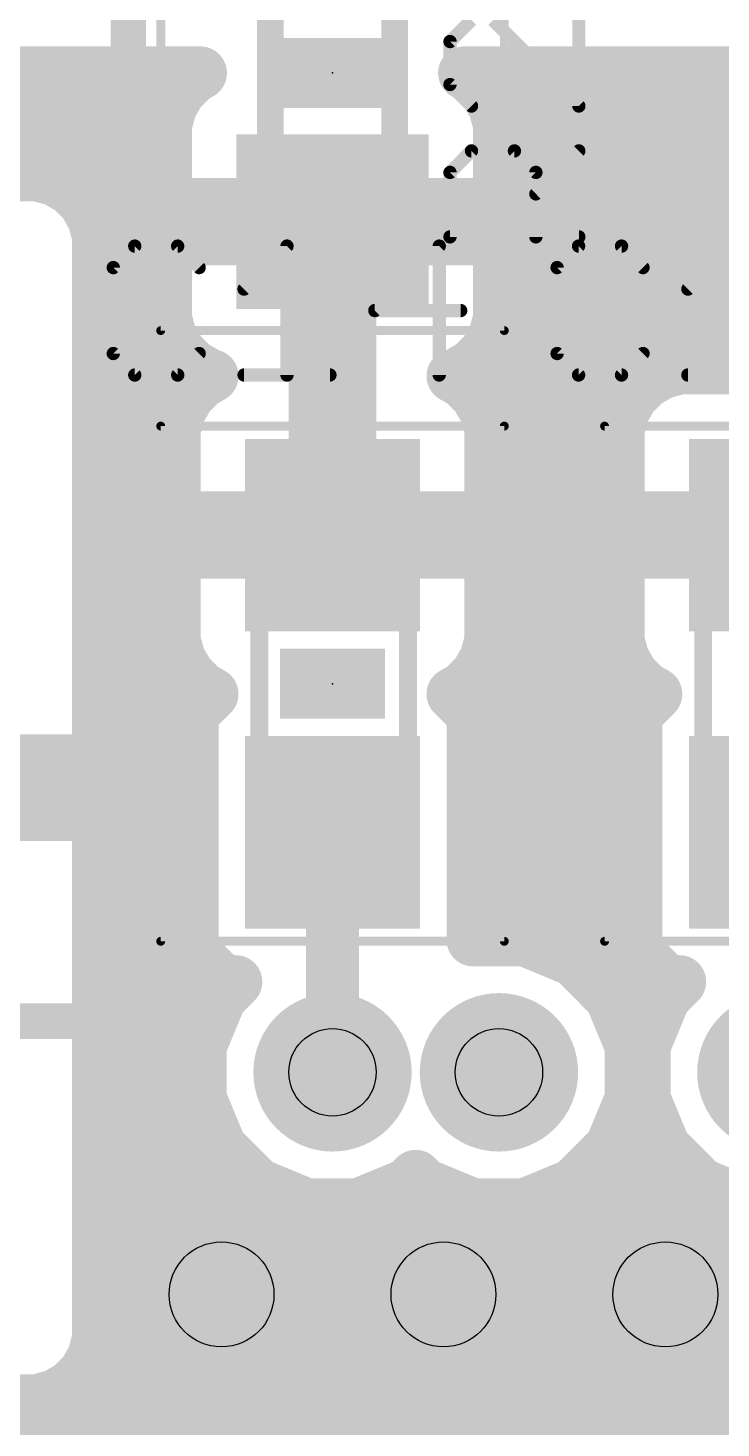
# Model space of a CAD drawing. Extents: x -1 to 68.6, y -1.7 to 63.5.
# Drawn here: x 14.77 to 18.73, y 16.06 to 24.07 of the extents above; entities that cross this region are included whole.
import ezdxf

# ---------------------------------------------------------------- set-up
doc = ezdxf.new("R2010")
doc.units = 0
for name, color, linetype in [('1', 22, 'CONTINUOUS'), ('18', 82, 'CONTINUOUS'), ('21', 253, 'CONTINUOUS'), ('23', 7, 'CONTINUOUS'), ('25', 253, 'CONTINUOUS'), ('31', 253, 'CONTINUOUS'), ('35', 253, 'CONTINUOUS'), ('39', 22, 'CONTINUOUS'), ('44', 253, 'CONTINUOUS'), ('51', 253, 'CONTINUOUS')]:
    doc.layers.add(name, color=color, linetype=linetype)

# ---------------------------------------------------------------- blocks, each defined once
blk = doc.blocks.new('RECT')
blk.add_solid([(-0.5, -0.5), (0.5, -0.5), (-0.5, 0.5), (0.5, 0.5)])
blk = doc.blocks.new('ROUNDV')
at = {"const_width": 0.5}
blk.add_lwpolyline([(0, -0.25, 1), (0, 0.25, 1), (0, -0.25)], format="xyb", dxfattribs=at)
blk = doc.blocks.new('SQUAREV')
blk.add_solid([(-0.5, -0.5), (0.5, -0.5), (-0.5, 0.5), (0.5, 0.5)])

msp = doc.modelspace()

# ---------------------------------------------------------------- linework, layer by layer
at = {"layer": '1', "const_width": 0.3048}
for points in [[(0.6604, 23.8125), (15.7534, 23.8125)], [(15.7105, 23.7877), (15.6348, 23.712)], [(15.7534, 23.8125), (15.7105, 23.7877)], [(17.3095, 23.7877), (17.2666, 23.8125)], [(17.2666, 23.8125), (20.32, 23.8125)], [(17.3852, 23.712), (17.3095, 23.7877)], [(0.6604, 23.7744), (15.6972, 23.7744)], [(15.6348, 23.712), (15.5813, 23.6194)], [(17.3228, 23.7744), (20.3581, 23.7744)], [(17.4387, 23.6194), (17.3852, 23.712)], [(15.5813, 23.6194), (15.5536, 23.516)], [(17.4664, 23.516), (17.4387, 23.6194)], [(3.8201, 23.4696), (15.5536, 23.4696)], [(15.5536, 23.516), (15.5536, 23.0601)], [(17.4664, 23.0601), (17.4664, 23.516)], [(17.4664, 23.4696), (20.6629, 23.4696)], [(14.8185, 23.2314), (12.2174, 23.2314)], [(14.9219, 23.2037), (14.8185, 23.2314)], [(15.0145, 23.1502), (14.9219, 23.2037)], [(14.9892, 23.1648), (15.5536, 23.1648)], [(15.0902, 23.0745), (15.0145, 23.1502)], [(17.4664, 23.1648), (20.9677, 23.1648)], [(15.1437, 22.9819), (15.0902, 23.0745)], [(15.5536, 23.0601), (16.4124, 23.0601)], [(16.4124, 23.0601), (16.4124, 22.8649)], [(16.6076, 22.8649), (16.6076, 23.0601)], [(16.6076, 23.0601), (17.4664, 23.0601)], [(15.1714, 22.8785), (15.1437, 22.9819)], [(15.1714, 19.8774), (15.1714, 22.8785)], [(15.1714, 22.86), (15.5536, 22.86)], [(16.4124, 22.8649), (15.5536, 22.8649)], [(15.5536, 22.8649), (15.5536, 22.409)], [(16.4124, 22.1264), (16.4124, 22.8649)], [(16.4124, 22.8649), (16.6076, 22.8649)], [(16.4124, 22.86), (16.6076, 22.86)], [(16.6076, 22.8649), (16.6076, 21.2676)], [(17.4664, 22.8649), (16.6076, 22.8649)], [(17.4664, 22.409), (17.4664, 22.8649)], [(17.4664, 22.86), (20.8527, 22.86)], [(15.1714, 22.5552), (15.5536, 22.5552)], [(16.4124, 22.5552), (16.6076, 22.5552)], [(17.4664, 22.5552), (20.8527, 22.5552)], [(15.5536, 22.409), (15.5813, 22.3056)], [(17.4387, 22.3056), (17.4664, 22.409)], [(15.5813, 22.3056), (15.6348, 22.213)], [(17.3852, 22.213), (17.4387, 22.3056)], [(15.1714, 22.2504), (15.6132, 22.2504)], [(15.6348, 22.213), (15.7105, 22.1373)], [(16.4124, 22.2504), (16.6076, 22.2504)], [(17.3095, 22.1373), (17.3852, 22.213)], [(17.4068, 22.2504), (20.8527, 22.2504)], [(15.7105, 22.1373), (15.8031, 22.0838)], [(16.4124, 21.2676), (16.4124, 22.1264)], [(17.2169, 22.0838), (17.3095, 22.1373)], [(18.4965, 22.1264), (18.3931, 22.0987)], [(18.9524, 22.1264), (18.4965, 22.1264)], [(15.7605, 22.0452), (15.6848, 21.9695)], [(15.8197, 22.0794), (15.7605, 22.0452)], [(15.8031, 22.0838), (15.8197, 22.0794)], [(17.2003, 22.0794), (17.2169, 22.0838)], [(17.2595, 22.0452), (17.2003, 22.0794)], [(17.3352, 21.9695), (17.2595, 22.0452)], [(18.3005, 22.0452), (18.2248, 21.9695)], [(18.3931, 22.0987), (18.3005, 22.0452)], [(15.1714, 21.9456), (15.671, 21.9456)], [(15.6848, 21.9695), (15.6313, 21.8769)], [(16.4124, 21.9456), (16.6076, 21.9456)], [(17.3887, 21.8769), (17.3352, 21.9695)], [(17.349, 21.9456), (18.211, 21.9456)], [(18.2248, 21.9695), (18.1713, 21.8769)], [(15.6313, 21.8769), (15.6036, 21.7735)], [(17.4164, 21.7735), (17.3887, 21.8769)], [(18.1713, 21.8769), (18.1436, 21.7735)], [(15.6036, 21.7735), (15.6036, 21.2676)], [(17.4164, 21.2676), (17.4164, 21.7735)], [(18.1436, 21.7735), (18.1436, 21.2676)], [(15.1714, 21.6408), (15.6036, 21.6408)], [(16.4124, 21.6408), (16.6076, 21.6408)], [(17.4164, 21.6408), (18.1436, 21.6408)], [(15.1714, 21.336), (15.6036, 21.336)], [(16.4124, 21.336), (16.6076, 21.336)], [(17.4164, 21.336), (18.1436, 21.336)], [(15.6036, 21.2676), (16.4124, 21.2676)], [(16.6076, 21.2676), (16.4124, 21.2676)], [(16.4124, 21.2676), (16.4124, 21.0724)], [(16.6076, 21.0724), (16.6076, 21.2676)], [(16.6076, 21.2676), (17.4164, 21.2676)], [(18.1436, 21.2676), (18.9524, 21.2676)], [(16.4124, 21.0724), (15.6036, 21.0724)], [(15.6036, 21.0724), (15.6036, 20.5665)], [(17.4164, 21.0724), (16.6076, 21.0724)], [(17.4164, 20.5665), (17.4164, 21.0724)], [(18.9524, 21.0724), (18.1436, 21.0724)], [(18.1436, 21.0724), (18.1436, 20.5665)], [(15.1714, 21.0312), (15.6036, 21.0312)], [(17.4164, 21.0312), (18.1436, 21.0312)], [(15.1714, 20.7264), (15.6036, 20.7264)], [(17.4164, 20.7264), (18.1436, 20.7264)], [(15.6036, 20.5665), (15.6313, 20.4631)], [(17.3887, 20.4631), (17.4164, 20.5665)], [(18.1436, 20.5665), (18.1713, 20.4631)], [(15.6313, 20.4631), (15.6848, 20.3705)], [(17.3352, 20.3705), (17.3887, 20.4631)], [(18.1713, 20.4631), (18.2248, 20.3705)], [(15.1714, 20.4216), (15.6553, 20.4216)], [(15.6848, 20.3705), (15.7605, 20.2948)], [(17.2595, 20.2948), (17.3352, 20.3705)], [(17.3647, 20.4216), (18.1953, 20.4216)], [(18.2248, 20.3705), (18.3005, 20.2948)], [(15.7605, 20.2948), (15.8196, 20.2607)], [(17.2004, 20.2607), (17.2595, 20.2948)], [(18.3005, 20.2948), (18.3596, 20.2607)], [(15.8196, 20.2607), (15.7052, 20.1463)], [(17.3148, 20.1463), (17.2004, 20.2607)], [(18.3596, 20.2607), (18.2452, 20.1463)], [(15.1714, 20.1168), (15.7052, 20.1168)], [(15.7052, 20.1463), (15.7052, 18.7937)], [(17.3148, 18.8555), (17.3148, 20.1463)], [(17.3148, 20.1168), (18.2452, 20.1168)], [(18.2452, 20.1463), (18.2452, 18.7937)], [(12.2174, 19.8774), (15.1714, 19.8774)], [(12.2174, 19.812), (15.7052, 19.812)], [(17.3148, 19.812), (18.2452, 19.812)], [(15.1714, 19.5726), (12.2174, 19.5726)], [(15.1714, 16.5715), (15.1714, 19.5726)], [(15.1714, 19.5072), (15.7052, 19.5072)], [(16.51, 19.47), (16.51, 18.0975)], [(17.3148, 19.5072), (18.2452, 19.5072)], [(15.1714, 19.2024), (15.7052, 19.2024)], [(17.3148, 19.2024), (18.2452, 19.2024)], [(15.1714, 18.8976), (15.7052, 18.8976)], [(17.3148, 18.8976), (18.2452, 18.8976)], [(17.6133, 18.8555), (17.3148, 18.8555)], [(17.8919, 18.7401), (17.6133, 18.8555)], [(15.7052, 18.7937), (15.8837, 18.6152)], [(18.2452, 18.7937), (18.4237, 18.6152)], [(18.1051, 18.5269), (17.8919, 18.7401)], [(15.1714, 18.5928), (15.9333, 18.5928)], [(15.9557, 18.6152), (15.8674, 18.5269)], [(15.8837, 18.6152), (15.9557, 18.6152)], [(18.0392, 18.5928), (18.4733, 18.5928)], [(18.4957, 18.6152), (18.4074, 18.5269)], [(18.4237, 18.6152), (18.4957, 18.6152)], [(15.8674, 18.5269), (15.752, 18.2483)], [(18.2205, 18.2483), (18.1051, 18.5269)], [(18.4074, 18.5269), (18.292, 18.2483)], [(15.1714, 18.288), (15.7685, 18.288)], [(18.204, 18.288), (18.3085, 18.288)], [(15.752, 18.2483), (15.752, 17.9467)], [(18.2205, 17.9467), (18.2205, 18.2483)], [(18.292, 18.2483), (18.292, 17.9467)], [(15.1714, 17.9832), (15.752, 17.9832)], [(15.752, 17.9467), (15.8674, 17.6681)], [(18.1051, 17.6681), (18.2205, 17.9467)], [(18.2205, 17.9832), (18.292, 17.9832)], [(18.292, 17.9467), (18.4074, 17.6681)], [(15.1714, 17.6784), (15.8631, 17.6784)], [(15.8674, 17.6681), (16.0806, 17.4549)], [(17.8919, 17.4549), (18.1051, 17.6681)], [(18.1094, 17.6784), (18.4031, 17.6784)], [(18.4074, 17.6681), (18.6206, 17.4549)], [(16.9394, 17.4549), (16.9862, 17.5018)], [(16.9862, 17.5018), (17.0331, 17.4549)], [(16.0806, 17.4549), (16.3592, 17.3395)], [(16.6608, 17.3395), (16.9394, 17.4549)], [(17.0331, 17.4549), (17.3117, 17.3395)], [(17.6133, 17.3395), (17.8919, 17.4549)], [(18.6206, 17.4549), (18.8992, 17.3395)], [(15.1714, 17.3736), (16.2769, 17.3736)], [(16.3592, 17.3395), (16.6608, 17.3395)], [(16.7431, 17.3736), (17.2294, 17.3736)], [(17.3117, 17.3395), (17.6133, 17.3395)], [(17.6956, 17.3736), (18.8169, 17.3736)], [(15.1714, 17.0688), (20.9511, 17.0688)], [(15.1714, 16.764), (20.9511, 16.764)], [(15.1437, 16.4681), (15.1714, 16.5715)], [(15.0902, 16.3755), (15.1437, 16.4681)], [(15.1385, 16.4592), (20.9511, 16.4592)], [(15.0145, 16.2998), (15.0902, 16.3755)], [(14.9219, 16.2463), (15.0145, 16.2998)], [(12.2174, 16.2186), (14.8185, 16.2186)], [(14.8185, 16.2186), (14.9219, 16.2463)], [(6.3638, 16.1544), (20.9511, 16.1544)]]:
    msp.add_lwpolyline(points, dxfattribs=at)
at = {"layer": '1', "const_width": 0.1524}
for points in [[(15.7643, 23.7338, 1), (15.6566, 23.8416)], [(15.7915, 23.7465, 1), (15.7153, 23.8785)], [(15.7534, 23.7363, 1), (15.7534, 23.8887)], [(17.3047, 23.8785, 1), (17.2285, 23.7465)], [(17.2666, 23.8887, 1), (17.2666, 23.7363)], [(17.3634, 23.8416, 1), (17.2557, 23.7338)], [(15.7008, 23.6739, 1), (15.5688, 23.7501)], [(15.6724, 23.8537, 1), (15.7486, 23.7217)], [(15.6972, 23.6982, 1), (15.6972, 23.8506)], [(17.3228, 23.8506, 1), (17.3228, 23.6982)], [(17.2714, 23.7217, 1), (17.3476, 23.8537)], [(17.4512, 23.7501, 1), (17.3192, 23.6739)], [(15.5809, 23.7659, 1), (15.6887, 23.6582)], [(17.3313, 23.6582, 1), (17.4391, 23.7659)], [(15.5153, 23.6575, 1), (15.6473, 23.5813)], [(15.6549, 23.5996, 1), (15.5077, 23.6391)], [(17.5123, 23.6391, 1), (17.3651, 23.5996)], [(17.3727, 23.5813, 1), (17.5047, 23.6575)], [(15.6298, 23.516, 1), (15.4774, 23.516)], [(15.5536, 23.3934, 1), (15.5536, 23.5458)], [(17.5426, 23.516, 1), (17.3902, 23.516)], [(17.4664, 23.5458, 1), (17.4664, 23.3934)], [(15.48, 23.5357, 1), (15.6272, 23.4963)], [(17.3928, 23.4963, 1), (17.54, 23.5357)], [(14.8382, 23.305, 1), (14.7988, 23.1578)], [(14.8185, 23.1552, 1), (14.8185, 23.3076)], [(14.96, 23.2697, 1), (14.8838, 23.1377)], [(14.9021, 23.1301, 1), (14.9416, 23.2773)], [(14.9892, 23.241, 1), (14.9892, 23.0886)], [(15.0684, 23.2041, 1), (14.9607, 23.0963)], [(15.5536, 23.0886, 1), (15.5536, 23.241)], [(17.4664, 23.241, 1), (17.4664, 23.0886)], [(14.9764, 23.0842, 1), (15.0526, 23.2162)], [(15.1562, 23.1126, 1), (15.0242, 23.0364)], [(15.0363, 23.0207, 1), (15.1441, 23.1284)], [(15.5536, 23.1363, 1), (15.5536, 22.9839)], [(16.4886, 23.0601, 1), (16.3362, 23.0601)], [(16.4124, 22.9839, 1), (16.4124, 23.1363)], [(16.6838, 23.0601, 1), (16.5314, 23.0601)], [(16.6076, 23.1363, 1), (16.6076, 22.9839)], [(17.4664, 22.9839, 1), (17.4664, 23.1363)], [(15.2173, 23.0016, 1), (15.0701, 22.9621)], [(15.0777, 22.9438, 1), (15.2097, 23.02)], [(15.4774, 23.0601, 1), (15.6298, 23.0601)], [(17.3902, 23.0601, 1), (17.5426, 23.0601)], [(15.2476, 22.8785, 1), (15.0952, 22.8785)], [(15.1714, 22.9362, 1), (15.1714, 22.7838)], [(15.5536, 22.9411, 1), (15.5536, 22.7887)], [(15.6298, 22.8649, 1), (15.4774, 22.8649)], [(15.5536, 22.7838, 1), (15.5536, 22.9362)], [(16.4886, 22.8649, 1), (16.3362, 22.8649)], [(16.4124, 22.9411, 1), (16.4124, 22.7887)], [(16.4124, 22.9362, 1), (16.4124, 22.7838)], [(16.4124, 22.7887, 1), (16.4124, 22.9411)], [(16.6838, 22.8649, 1), (16.5314, 22.8649)], [(16.6076, 22.9411, 1), (16.6076, 22.7887)], [(16.6076, 22.7887, 1), (16.6076, 22.9411)], [(16.6076, 22.7838, 1), (16.6076, 22.9362)], [(17.5426, 22.8649, 1), (17.3902, 22.8649)], [(17.4664, 22.9362, 1), (17.4664, 22.7838)], [(17.4664, 22.7887, 1), (17.4664, 22.9411)], [(15.0978, 22.8588, 1), (15.245, 22.8982)], [(16.3362, 22.8649, 1), (16.4886, 22.8649)], [(16.5314, 22.8649, 1), (16.6838, 22.8649)], [(15.1714, 22.6314, 1), (15.1714, 22.479)], [(15.5536, 22.479, 1), (15.5536, 22.6314)], [(16.4124, 22.6314, 1), (16.4124, 22.479)], [(16.6076, 22.479, 1), (16.6076, 22.6314)], [(17.4664, 22.6314, 1), (17.4664, 22.479)], [(15.6272, 22.4287, 1), (15.48, 22.3893)], [(17.54, 22.3893, 1), (17.3928, 22.4287)], [(15.4774, 22.409, 1), (15.6298, 22.409)], [(15.6473, 22.3437, 1), (15.5153, 22.2675)], [(17.5047, 22.2675, 1), (17.3727, 22.3437)], [(17.3902, 22.409, 1), (17.5426, 22.409)], [(15.1714, 22.3266, 1), (15.1714, 22.1742)], [(15.5077, 22.2859, 1), (15.6549, 22.3254)], [(15.6887, 22.2668, 1), (15.5809, 22.1591)], [(15.6132, 22.1742, 1), (15.6132, 22.3266)], [(16.4124, 22.3266, 1), (16.4124, 22.1742)], [(16.6076, 22.1742, 1), (16.6076, 22.3266)], [(17.4068, 22.3266, 1), (17.4068, 22.1742)], [(17.4391, 22.1591, 1), (17.3313, 22.2668)], [(17.3651, 22.3254, 1), (17.5123, 22.2859)], [(15.5688, 22.1749, 1), (15.7008, 22.2511)], [(15.7486, 22.2033, 1), (15.6724, 22.0713)], [(15.6566, 22.0834, 1), (15.7643, 22.1912)], [(16.4886, 22.1264, 1), (16.3362, 22.1264)], [(17.2557, 22.1912, 1), (17.3634, 22.0834)], [(17.3476, 22.0713, 1), (17.2714, 22.2033)], [(17.3192, 22.2511, 1), (17.4512, 22.1749)], [(18.4965, 22.2026, 1), (18.4965, 22.0502)], [(18.5162, 22.0528, 1), (18.4768, 22.2)], [(15.7224, 22.1112, 1), (15.7986, 21.9792)], [(15.8143, 21.9913, 1), (15.7066, 22.0991)], [(15.8229, 22.1574, 1), (15.7834, 22.0102)], [(15.765, 22.0178, 1), (15.8412, 22.1498)], [(15.8577, 22.0134, 1), (15.7816, 22.1454)], [(15.7999, 22.0058, 1), (15.8394, 22.153)], [(16.3362, 22.1264, 1), (16.4886, 22.1264)], [(17.2384, 22.1454, 1), (17.1622, 22.0134)], [(17.1806, 22.153, 1), (17.2201, 22.0058)], [(17.1788, 22.1498, 1), (17.255, 22.0178)], [(17.3134, 22.0991, 1), (17.2057, 21.9913)], [(17.2366, 22.0102, 1), (17.1971, 22.1574)], [(17.2214, 21.9792, 1), (17.2976, 22.1112)], [(18.2624, 22.1112, 1), (18.3386, 21.9792)], [(18.3543, 21.9913, 1), (18.2466, 22.0991)], [(18.3734, 22.1723, 1), (18.4129, 22.0251)], [(18.4312, 22.0327, 1), (18.355, 22.1647)], [(15.1714, 22.0218, 1), (15.1714, 21.8694)], [(15.6309, 22.0234, 1), (15.7387, 21.9157)], [(15.7508, 21.9314, 1), (15.6188, 22.0076)], [(15.671, 21.8694, 1), (15.671, 22.0218)], [(16.4124, 22.0218, 1), (16.4124, 21.8694)], [(16.6076, 21.8694, 1), (16.6076, 22.0218)], [(17.4012, 22.0076, 1), (17.2692, 21.9314)], [(17.349, 22.0218, 1), (17.349, 21.8694)], [(17.2813, 21.9157, 1), (17.3891, 22.0234)], [(18.1709, 22.0234, 1), (18.2787, 21.9157)], [(18.2908, 21.9314, 1), (18.1588, 22.0076)], [(18.211, 21.8694, 1), (18.211, 22.0218)], [(15.7049, 21.8571, 1), (15.5577, 21.8966)], [(17.4623, 21.8966, 1), (17.3151, 21.8571)], [(18.2449, 21.8571, 1), (18.0977, 21.8966)], [(15.5653, 21.915, 1), (15.6973, 21.8388)], [(17.3227, 21.8388, 1), (17.4547, 21.915)], [(18.1053, 21.915, 1), (18.2373, 21.8388)], [(15.6798, 21.7735, 1), (15.5274, 21.7735)], [(15.53, 21.7932, 1), (15.6772, 21.7538)], [(17.4926, 21.7735, 1), (17.3402, 21.7735)], [(17.3428, 21.7538, 1), (17.49, 21.7932)], [(18.2198, 21.7735, 1), (18.0674, 21.7735)], [(18.07, 21.7932, 1), (18.2172, 21.7538)], [(15.1714, 21.717, 1), (15.1714, 21.5646)], [(15.6036, 21.5646, 1), (15.6036, 21.717)], [(16.4124, 21.717, 1), (16.4124, 21.5646)], [(16.6076, 21.5646, 1), (16.6076, 21.717)], [(17.4164, 21.717, 1), (17.4164, 21.5646)], [(18.1436, 21.5646, 1), (18.1436, 21.717)], [(15.1714, 21.4122, 1), (15.1714, 21.2598)], [(15.6036, 21.2598, 1), (15.6036, 21.4122)], [(16.4124, 21.4122, 1), (16.4124, 21.2598)], [(16.6076, 21.2598, 1), (16.6076, 21.4122)], [(17.4164, 21.4122, 1), (17.4164, 21.2598)], [(18.1436, 21.2598, 1), (18.1436, 21.4122)], [(15.6036, 21.3438, 1), (15.6036, 21.1914)], [(16.4124, 21.3438, 1), (16.4124, 21.1914)], [(16.4886, 21.2676, 1), (16.3362, 21.2676)], [(16.4124, 21.1914, 1), (16.4124, 21.3438)], [(16.6838, 21.2676, 1), (16.5314, 21.2676)], [(16.6076, 21.3438, 1), (16.6076, 21.1914)], [(16.6076, 21.1914, 1), (16.6076, 21.3438)], [(17.4164, 21.1914, 1), (17.4164, 21.3438)], [(18.1436, 21.3438, 1), (18.1436, 21.1914)], [(15.5274, 21.2676, 1), (15.6798, 21.2676)], [(16.3362, 21.2676, 1), (16.4886, 21.2676)], [(16.5314, 21.2676, 1), (16.6838, 21.2676)], [(17.3402, 21.2676, 1), (17.4926, 21.2676)], [(18.0674, 21.2676, 1), (18.2198, 21.2676)], [(15.6036, 21.1486, 1), (15.6036, 20.9962)], [(15.6798, 21.0724, 1), (15.5274, 21.0724)], [(16.4124, 20.9962, 1), (16.4124, 21.1486)], [(16.6076, 21.1486, 1), (16.6076, 20.9962)], [(17.4926, 21.0724, 1), (17.3402, 21.0724)], [(17.4164, 20.9962, 1), (17.4164, 21.1486)], [(18.1436, 21.1486, 1), (18.1436, 20.9962)], [(18.2198, 21.0724, 1), (18.0674, 21.0724)], [(15.1714, 21.1074, 1), (15.1714, 20.955)], [(15.6036, 20.955, 1), (15.6036, 21.1074)], [(16.3362, 21.0724, 1), (16.4886, 21.0724)], [(16.5314, 21.0724, 1), (16.6838, 21.0724)], [(17.4164, 21.1074, 1), (17.4164, 20.955)], [(18.1436, 20.955, 1), (18.1436, 21.1074)], [(15.1714, 20.8026, 1), (15.1714, 20.6502)], [(15.6036, 20.6502, 1), (15.6036, 20.8026)], [(17.4164, 20.8026, 1), (17.4164, 20.6502)], [(18.1436, 20.6502, 1), (18.1436, 20.8026)], [(15.6772, 20.5862, 1), (15.53, 20.5468)], [(17.49, 20.5468, 1), (17.3428, 20.5862)], [(18.2172, 20.5862, 1), (18.07, 20.5468)], [(15.5274, 20.5665, 1), (15.6798, 20.5665)], [(15.6973, 20.5012, 1), (15.5653, 20.425)], [(17.4547, 20.425, 1), (17.3227, 20.5012)], [(17.3402, 20.5665, 1), (17.4926, 20.5665)], [(18.0674, 20.5665, 1), (18.2198, 20.5665)], [(18.2373, 20.5012, 1), (18.1053, 20.425)], [(15.1714, 20.4978, 1), (15.1714, 20.3454)], [(15.5577, 20.4434, 1), (15.7049, 20.4829)], [(15.7387, 20.4243, 1), (15.6309, 20.3166)], [(15.6553, 20.3454, 1), (15.6553, 20.4978)], [(17.3891, 20.3166, 1), (17.2813, 20.4243)], [(17.3647, 20.4978, 1), (17.3647, 20.3454)], [(17.3151, 20.4829, 1), (17.4623, 20.4434)], [(18.0977, 20.4434, 1), (18.2449, 20.4829)], [(18.2787, 20.4243, 1), (18.1709, 20.3166)], [(18.1953, 20.3454, 1), (18.1953, 20.4978)], [(15.6188, 20.3324, 1), (15.7508, 20.4086)], [(15.7986, 20.3608, 1), (15.7224, 20.2288)], [(15.7066, 20.2409, 1), (15.8143, 20.3487)], [(17.2057, 20.3487, 1), (17.3134, 20.2409)], [(17.2976, 20.2288, 1), (17.2214, 20.3608)], [(17.2692, 20.4086, 1), (17.4012, 20.3324)], [(18.1588, 20.3324, 1), (18.2908, 20.4086)], [(18.3386, 20.3608, 1), (18.2624, 20.2288)], [(18.2466, 20.2409, 1), (18.3543, 20.3487)], [(15.8735, 20.2068, 1), (15.7657, 20.3145)], [(15.7815, 20.1947, 1), (15.8577, 20.3266)], [(17.2543, 20.3145, 1), (17.1465, 20.2068)], [(17.1623, 20.3266, 1), (17.2385, 20.1947)], [(18.4135, 20.2068, 1), (18.3057, 20.3145)], [(18.3215, 20.1947, 1), (18.3977, 20.3266)], [(15.1714, 20.193, 1), (15.1714, 20.0406)], [(15.7814, 20.1463, 1), (15.629, 20.1463)], [(15.6513, 20.2001, 1), (15.7591, 20.0924)], [(15.7052, 20.0406, 1), (15.7052, 20.193)], [(17.391, 20.1463, 1), (17.2386, 20.1463)], [(17.3148, 20.193, 1), (17.3148, 20.0406)], [(17.2609, 20.0924, 1), (17.3687, 20.2001)], [(18.3214, 20.1463, 1), (18.169, 20.1463)], [(18.1913, 20.2001, 1), (18.2991, 20.0924)], [(18.2452, 20.0406, 1), (18.2452, 20.193)], [(15.1714, 19.8012, 1), (15.1714, 19.9536)], [(15.0952, 19.8774, 1), (15.2476, 19.8774)], [(15.7052, 19.7358, 1), (15.7052, 19.8882)], [(17.3148, 19.8882, 1), (17.3148, 19.7358)], [(18.2452, 19.7358, 1), (18.2452, 19.8882)], [(15.2476, 19.5726, 1), (15.0952, 19.5726)], [(15.1714, 19.4964, 1), (15.1714, 19.6488)], [(15.1714, 19.5834, 1), (15.1714, 19.431)], [(15.7052, 19.431, 1), (15.7052, 19.5834)], [(16.5862, 19.47, 1), (16.4338, 19.47)], [(17.3148, 19.5834, 1), (17.3148, 19.431)], [(18.2452, 19.431, 1), (18.2452, 19.5834)], [(15.1714, 19.2786, 1), (15.1714, 19.1262)], [(15.7052, 19.1262, 1), (15.7052, 19.2786)], [(17.3148, 19.2786, 1), (17.3148, 19.1262)], [(18.2452, 19.1262, 1), (18.2452, 19.2786)], [(15.1714, 18.9738, 1), (15.1714, 18.8214)], [(15.7052, 18.8214, 1), (15.7052, 18.9738)], [(17.3148, 18.9738, 1), (17.3148, 18.8214)], [(17.3148, 18.9317, 1), (17.3148, 18.7793)], [(17.6424, 18.9259, 1), (17.5841, 18.7851)], [(17.6133, 18.7793, 1), (17.6133, 18.9317)], [(18.2452, 18.8214, 1), (18.2452, 18.9738)], [(15.7591, 18.8476, 1), (15.6513, 18.7399)], [(17.2386, 18.8555, 1), (17.391, 18.8555)], [(18.2991, 18.8476, 1), (18.1913, 18.7399)], [(15.629, 18.7937, 1), (15.7814, 18.7937)], [(17.9458, 18.794, 1), (17.838, 18.6862)], [(17.8627, 18.6697, 1), (17.921, 18.8105)], [(18.169, 18.7937, 1), (18.3214, 18.7937)], [(15.1714, 18.669, 1), (15.1714, 18.5166)], [(15.8837, 18.6914, 1), (15.8837, 18.539)], [(15.8299, 18.5613, 1), (15.9376, 18.6691)], [(16.0096, 18.5613, 1), (15.9018, 18.6691)], [(15.9333, 18.5166, 1), (15.9333, 18.669)], [(15.9557, 18.539, 1), (15.9557, 18.6914)], [(18.0392, 18.669, 1), (18.0392, 18.5166)], [(18.4237, 18.6914, 1), (18.4237, 18.539)], [(18.3699, 18.5613, 1), (18.4776, 18.6691)], [(18.5496, 18.5613, 1), (18.4418, 18.6691)], [(18.4733, 18.5166, 1), (18.4733, 18.669)], [(18.4957, 18.539, 1), (18.4957, 18.6914)], [(15.8135, 18.5808, 1), (15.9213, 18.473)], [(15.9378, 18.4977, 1), (15.797, 18.556)], [(18.1755, 18.556, 1), (18.0347, 18.4977)], [(18.0512, 18.473, 1), (18.159, 18.5808)], [(18.3535, 18.5808, 1), (18.4613, 18.473)], [(18.4778, 18.4977, 1), (18.337, 18.556)], [(15.1714, 18.3642, 1), (15.1714, 18.2118)], [(15.7685, 18.2118, 1), (15.7685, 18.3642)], [(18.204, 18.3642, 1), (18.204, 18.2118)], [(18.3085, 18.2118, 1), (18.3085, 18.3642)], [(15.8282, 18.2483, 1), (15.6758, 18.2483)], [(15.6816, 18.2774, 1), (15.8224, 18.2191)], [(18.2967, 18.2483, 1), (18.1443, 18.2483)], [(18.1501, 18.2191, 1), (18.2909, 18.2774)], [(18.3682, 18.2483, 1), (18.2158, 18.2483)], [(18.2216, 18.2774, 1), (18.3624, 18.2191)], [(15.1714, 18.0594, 1), (15.1714, 17.907)], [(15.8224, 17.9759, 1), (15.6816, 17.9176)], [(15.752, 17.907, 1), (15.752, 18.0594)], [(16.4338, 18.0975, 1), (16.5862, 18.0975)], [(18.2205, 18.0594, 1), (18.2205, 17.907)], [(18.2909, 17.9176, 1), (18.1501, 17.9759)], [(18.3624, 17.9759, 1), (18.2216, 17.9176)], [(18.292, 17.907, 1), (18.292, 18.0594)], [(15.6758, 17.9467, 1), (15.8282, 17.9467)], [(18.1443, 17.9467, 1), (18.2967, 17.9467)], [(18.2158, 17.9467, 1), (18.3682, 17.9467)], [(15.1714, 17.7546, 1), (15.1714, 17.6022)], [(15.9213, 17.722, 1), (15.8135, 17.6142)], [(15.8631, 17.6022, 1), (15.8631, 17.7546)], [(18.1094, 17.7546, 1), (18.1094, 17.6022)], [(18.159, 17.6142, 1), (18.0512, 17.722)], [(18.4613, 17.722, 1), (18.3535, 17.6142)], [(18.4031, 17.6022, 1), (18.4031, 17.7546)], [(15.797, 17.639, 1), (15.9378, 17.6973)], [(18.0347, 17.6973, 1), (18.1755, 17.639)], [(18.337, 17.639, 1), (18.4778, 17.6973)], [(17.0401, 17.5557, 1), (16.9324, 17.4479)], [(17.0401, 17.4479, 1), (16.9324, 17.5557)], [(16.1098, 17.5253, 1), (16.0515, 17.3845)], [(16.0267, 17.401, 1), (16.1345, 17.5088)], [(16.8855, 17.5088, 1), (16.9933, 17.401)], [(16.9685, 17.3845, 1), (16.9102, 17.5253)], [(17.0623, 17.5253, 1), (17.004, 17.3845)], [(16.9792, 17.401, 1), (17.087, 17.5088)], [(17.838, 17.5088, 1), (17.9458, 17.401)], [(17.921, 17.3845, 1), (17.8627, 17.5253)], [(18.6498, 17.5253, 1), (18.5915, 17.3845)], [(18.5667, 17.401, 1), (18.6745, 17.5088)], [(15.1714, 17.4498, 1), (15.1714, 17.2974)], [(16.2769, 17.2974, 1), (16.2769, 17.4498)], [(16.3592, 17.4157, 1), (16.3592, 17.2633)], [(16.3301, 17.2691, 1), (16.3884, 17.4099)], [(16.6316, 17.4099, 1), (16.6899, 17.2691)], [(16.6608, 17.2633, 1), (16.6608, 17.4157)], [(16.7431, 17.4498, 1), (16.7431, 17.2974)], [(17.2294, 17.2974, 1), (17.2294, 17.4498)], [(17.3117, 17.4157, 1), (17.3117, 17.2633)], [(17.2826, 17.2691, 1), (17.3409, 17.4099)], [(17.5841, 17.4099, 1), (17.6424, 17.2691)], [(17.6133, 17.2633, 1), (17.6133, 17.4157)], [(17.6956, 17.4498, 1), (17.6956, 17.2974)], [(15.1714, 17.145, 1), (15.1714, 16.9926)], [(15.1714, 16.8402, 1), (15.1714, 16.6878)], [(15.245, 16.5518, 1), (15.0978, 16.5912)], [(15.1385, 16.5354, 1), (15.1385, 16.383)], [(15.2097, 16.43, 1), (15.0777, 16.5062)], [(15.0952, 16.5715, 1), (15.2476, 16.5715)], [(15.1441, 16.3216, 1), (15.0363, 16.4293)], [(15.0701, 16.4879, 1), (15.2173, 16.4484)], [(14.9607, 16.3537, 1), (15.0684, 16.2459)], [(15.0526, 16.2338, 1), (14.9764, 16.3658)], [(15.0242, 16.4136, 1), (15.1562, 16.3374)], [(14.7988, 16.2922, 1), (14.8382, 16.145)], [(14.8185, 16.1424, 1), (14.8185, 16.2948)], [(14.8838, 16.3123, 1), (14.96, 16.1803)], [(14.9416, 16.1727, 1), (14.9021, 16.3199)]]:
    msp.add_lwpolyline(points, format="xyb", dxfattribs=at)
at = {"layer": '21', "const_width": 0.2032}
msp.add_lwpolyline([(15.342, 24.384), (15.3416, 18.3896)], dxfattribs=at)
at = {"layer": '21', "const_width": 0.1016}
msp.add_lwpolyline([(15.2908, 18.3896, 1), (15.3924, 18.3896)], format="xyb", dxfattribs=at)
at = {"layer": '23'}
for p in [(16.51, 23.8125), (16.51, 20.32)]:
    msp.add_point(p, dxfattribs=at)
at = {"layer": '25', "const_width": 0.0762}
for points in [[(17.3053, 24.1153), (17.1825, 23.9924)], [(17.9197, 23.6238), (17.4282, 24.1153)], [(17.9197, 24.1153), (17.9197, 23.6238)], [(17.1825, 23.9924), (17.1825, 23.7466)], [(17.1825, 23.7466), (17.3053, 23.6238)], [(17.1825, 23.244), (17.3053, 23.3668)], [(17.3053, 23.3668), (17.5511, 23.3668)], [(17.5511, 23.3668), (17.674, 23.244)], [(17.674, 23.1211), (17.9197, 23.3668)], [(17.1825, 22.8754), (17.1825, 23.244)], [(17.674, 23.244), (17.674, 22.8754)], [(17.9197, 22.8754), (17.1825, 22.8754)], [(15.3782, 22.8225), (15.2554, 22.6997)], [(15.624, 22.8225), (15.3782, 22.8225)], [(15.7468, 22.6997), (15.624, 22.8225)], [(16.0038, 22.5768), (16.2495, 22.8225)], [(16.2495, 22.8225), (16.2495, 22.0853)], [(17.1208, 22.8225), (16.7522, 22.4539)], [(17.1208, 22.0853), (17.1208, 22.8225)], [(17.9182, 22.8225), (17.7954, 22.6997)], [(18.164, 22.8225), (17.9182, 22.8225)], [(18.2868, 22.6997), (18.164, 22.8225)], [(18.5438, 22.5768), (18.7895, 22.8225)], [(15.2554, 22.6997), (15.2554, 22.2082)], [(17.7954, 22.6997), (17.7954, 22.2082)], [(16.7522, 22.4539), (17.2437, 22.4539)], [(15.2554, 22.2082), (15.3782, 22.0853)], [(15.624, 22.0853), (15.7468, 22.2082)], [(17.7954, 22.2082), (17.9182, 22.0853)], [(18.164, 22.0853), (18.2868, 22.2082)], [(15.3782, 22.0853), (15.624, 22.0853)], [(16.0038, 22.0853), (16.4953, 22.0853)], [(17.9182, 22.0853), (18.164, 22.0853)], [(18.5438, 22.0853), (19.0353, 22.0853)]]:
    msp.add_lwpolyline(points, dxfattribs=at)
at = {"layer": '25', "const_width": 0.0381}
for points in [[(17.2015, 23.9924, 1), (17.1634, 23.9924)], [(17.169, 24.0059, 1), (17.1959, 23.9789)], [(17.1959, 23.7601, 1), (17.169, 23.7332)], [(17.1634, 23.7466, 1), (17.2015, 23.7466)], [(17.2919, 23.6103, 1), (17.3188, 23.6372)], [(17.9007, 23.6238, 1), (17.9388, 23.6238)], [(17.9062, 23.6103, 1), (17.9332, 23.6372)], [(17.3053, 23.3859, 1), (17.3053, 23.3478)], [(17.3188, 23.3534, 1), (17.2919, 23.3803)], [(17.5646, 23.3803, 1), (17.5376, 23.3534)], [(17.5511, 23.3478, 1), (17.5511, 23.3859)], [(17.9332, 23.3534, 1), (17.9062, 23.3803)], [(17.2015, 23.244, 1), (17.1634, 23.244)], [(17.169, 23.2574, 1), (17.1959, 23.2305)], [(17.693, 23.244, 1), (17.6549, 23.244)], [(17.6605, 23.2305, 1), (17.6874, 23.2574)], [(17.6605, 23.1346, 1), (17.6874, 23.1076)], [(17.1825, 22.8944, 1), (17.1825, 22.8563)], [(17.9197, 22.8563, 1), (17.9197, 22.8944)], [(15.3782, 22.8416, 1), (15.3782, 22.8035)], [(15.3917, 22.8091, 1), (15.3648, 22.836)], [(15.6374, 22.836, 1), (15.6105, 22.8091)], [(15.624, 22.8035, 1), (15.624, 22.8416)], [(16.2686, 22.8225, 1), (16.2305, 22.8225)], [(16.263, 22.8091, 1), (16.236, 22.836)], [(17.1398, 22.8225, 1), (17.1017, 22.8225)], [(17.1343, 22.8091, 1), (17.1073, 22.836)], [(17.1634, 22.8754, 1), (17.2015, 22.8754)], [(17.6549, 22.8754, 1), (17.693, 22.8754)], [(17.9182, 22.8416, 1), (17.9182, 22.8035)], [(17.9317, 22.8091, 1), (17.9048, 22.836)], [(18.1774, 22.836, 1), (18.1505, 22.8091)], [(18.164, 22.8035, 1), (18.164, 22.8416)], [(15.2744, 22.6997, 1), (15.2363, 22.6997)], [(15.2419, 22.7131, 1), (15.2688, 22.6862)], [(15.7334, 22.6862, 1), (15.7603, 22.7131)], [(17.8144, 22.6997, 1), (17.7763, 22.6997)], [(17.7819, 22.7131, 1), (17.8088, 22.6862)], [(18.2734, 22.6862, 1), (18.3003, 22.7131)], [(15.9903, 22.5903, 1), (16.0172, 22.5633)], [(18.5303, 22.5903, 1), (18.5572, 22.5633)], [(16.7522, 22.473, 1), (16.7522, 22.4349)], [(16.7387, 22.4674, 1), (16.7657, 22.4404)], [(17.2437, 22.4349, 1), (17.2437, 22.473)], [(15.2363, 22.2082, 1), (15.2744, 22.2082)], [(15.2688, 22.2216, 1), (15.2419, 22.1947)], [(15.7603, 22.1947, 1), (15.7334, 22.2216)], [(17.7763, 22.2082, 1), (17.8144, 22.2082)], [(17.8088, 22.2216, 1), (17.7819, 22.1947)], [(18.3003, 22.1947, 1), (18.2734, 22.2216)], [(15.3782, 22.1044, 1), (15.3782, 22.0663)], [(15.3648, 22.0718, 1), (15.3917, 22.0988)], [(15.6105, 22.0988, 1), (15.6374, 22.0718)], [(15.624, 22.0663, 1), (15.624, 22.1044)], [(16.0038, 22.1044, 1), (16.0038, 22.0663)], [(16.2305, 22.0853, 1), (16.2686, 22.0853)], [(16.4953, 22.0663, 1), (16.4953, 22.1044)], [(17.1017, 22.0853, 1), (17.1398, 22.0853)], [(17.9182, 22.1044, 1), (17.9182, 22.0663)], [(17.9048, 22.0718, 1), (17.9317, 22.0988)], [(18.1505, 22.0988, 1), (18.1774, 22.0718)], [(18.164, 22.0663, 1), (18.164, 22.1044)], [(18.5438, 22.1044, 1), (18.5438, 22.0663)]]:
    msp.add_lwpolyline(points, format="xyb", dxfattribs=at)
at = {"layer": '39', "const_width": 0.0508}
for points in [[(15.527, 22.3395), (15.527, 25.2855)], [(17.493, 25.2855), (17.493, 22.3395)], [(17.493, 22.3395), (15.527, 22.3395)], [(15.527, 18.847), (15.527, 21.793)], [(15.527, 21.793), (17.493, 21.793)], [(17.493, 21.793), (17.493, 18.847)], [(18.067, 18.847), (18.067, 21.793)], [(18.067, 21.793), (20.033, 21.793)], [(17.493, 18.847), (15.527, 18.847)], [(20.033, 18.847), (18.067, 18.847)]]:
    msp.add_lwpolyline(points, dxfattribs=at)
at = {"layer": '39', "const_width": 0.0254}
for points in [[(15.527, 22.3522, 1), (15.527, 22.3268)], [(15.5143, 22.3395, 1), (15.5397, 22.3395)], [(17.4803, 22.3395, 1), (17.5057, 22.3395)], [(17.493, 22.3268, 1), (17.493, 22.3522)], [(15.5397, 21.793, 1), (15.5143, 21.793)], [(15.527, 21.8057, 1), (15.527, 21.7803)], [(17.5057, 21.793, 1), (17.4803, 21.793)], [(17.493, 21.7803, 1), (17.493, 21.8057)], [(18.0797, 21.793, 1), (18.0543, 21.793)], [(18.067, 21.8057, 1), (18.067, 21.7803)], [(15.527, 18.8597, 1), (15.527, 18.8343)], [(15.5143, 18.847, 1), (15.5397, 18.847)], [(17.4803, 18.847, 1), (17.5057, 18.847)], [(17.493, 18.8343, 1), (17.493, 18.8597)], [(18.067, 18.8597, 1), (18.067, 18.8343)], [(18.0543, 18.847, 1), (18.0797, 18.847)]]:
    msp.add_lwpolyline(points, format="xyb", dxfattribs=at)
at = {"layer": '44'}
for centre, radius in [((16.51, 18.0975), 0.25), ((17.4625, 18.0975), 0.25), ((15.875, 16.8275), 0.3), ((17.145, 16.8275), 0.3), ((18.415, 16.8275), 0.3)]:
    msp.add_circle(centre, radius, dxfattribs=at)
at = {"layer": '51'}
for points, const_width in [([(16.154, 24.2445), (16.154, 23.3805)], 0.1524), ([(16.866, 23.3805), (16.866, 24.2445)], 0.1524), ([(16.091, 20.676), (16.091, 19.964)], 0.1016), ([(16.942, 20.676), (16.942, 19.964)], 0.1016), ([(18.631, 20.676), (18.631, 19.964)], 0.1016), ([(15.342, 18.39), (8.7876, 18.3904)], 0.2032)]:
    msp.add_lwpolyline(points, dxfattribs=dict(at, const_width=const_width))
for points, const_width in [([(16.1159, 23.3805, 1), (16.1921, 23.3805)], 0.0762), ([(16.8279, 23.3805, 1), (16.9041, 23.3805)], 0.0762), ([(16.1164, 20.676, 1), (16.0656, 20.676)], 0.0508), ([(16.9674, 20.676, 1), (16.9166, 20.676)], 0.0508), ([(18.6564, 20.676, 1), (18.6056, 20.676)], 0.0508), ([(16.0656, 19.964, 1), (16.1164, 19.964)], 0.0508), ([(16.9166, 19.964, 1), (16.9674, 19.964)], 0.0508), ([(18.6056, 19.964, 1), (18.6564, 19.964)], 0.0508), ([(15.342, 18.3392, 1), (15.342, 18.4408)], 0.1016)]:
    msp.add_lwpolyline(points, format="xyb", dxfattribs=dict(at, const_width=const_width))

# ---------------------------------------------------------------- block references
at = {"layer": '1', "yscale": 1.1, "rotation": 270}
msp.add_blockref('RECT', (16.51, 22.9625), dxfattribs=at)
at = {"layer": '1', "xscale": 1.1, "rotation": 270}
for p in [(16.51, 21.17), (19.05, 21.17), (16.51, 19.47), (19.05, 19.47)]:
    msp.add_blockref('RECT', p, dxfattribs=at)
at = {"layer": '18'}
for name, p, xscale, yscale in [('ROUNDV', (16.51, 18.0975), 0.9064, 0.9064), ('ROUNDV', (16.51, 18.0975), 0.9064, 0.9064), ('ROUNDV', (17.4625, 18.0975), 0.9064, 0.9064), ('ROUNDV', (17.4625, 18.0975), 0.9064, 0.9064), ('ROUNDV', (19.05, 18.0975), 0.9064, 0.9064), ('ROUNDV', (19.05, 18.0975), 0.9064, 0.9064), ('SQUAREV', (15.875, 16.8275), 1.0064, 1.0064), ('SQUAREV', (15.875, 16.8275), 1.0064, 1.0064), ('SQUAREV', (17.145, 16.8275), 1.0064, 1.0064), ('SQUAREV', (17.145, 16.8275), 1.0064, 1.0064), ('SQUAREV', (18.415, 16.8275), 1.0064, 1.0064), ('SQUAREV', (18.415, 16.8275), 1.0064, 1.0064)]:
    msp.add_blockref(name, p, dxfattribs=dict(at, xscale=xscale, yscale=yscale))
at = {"layer": '31', "yscale": 1.1, "rotation": 270}
msp.add_blockref('RECT', (16.51, 22.9625), dxfattribs=at)
at = {"layer": '31', "xscale": 1.1, "rotation": 270}
for p in [(16.51, 21.17), (19.05, 21.17), (16.51, 19.47), (19.05, 19.47)]:
    msp.add_blockref('RECT', p, dxfattribs=at)
at = {"layer": '35', "xscale": 0.3998, "rotation": 270}
for p, yscale in [((16.51, 23.8125), 0.8002), ((16.51, 20.32), 0.6)]:
    msp.add_blockref('RECT', p, dxfattribs=dict(at, yscale=yscale))
at = {"layer": '51', "rotation": 270}
for p, xscale, yscale in [((16.51, 23.1775), 0.4064, 0.8636), ((16.5151, 20.9082), 0.5001, 0.95), ((19.0551, 20.9082), 0.5001, 0.95), ((16.5151, 19.7398), 0.5001, 0.95), ((19.0551, 19.7398), 0.5001, 0.95)]:
    msp.add_blockref('RECT', p, dxfattribs=dict(at, xscale=xscale, yscale=yscale))

doc.saveas('drawing.dxf')
